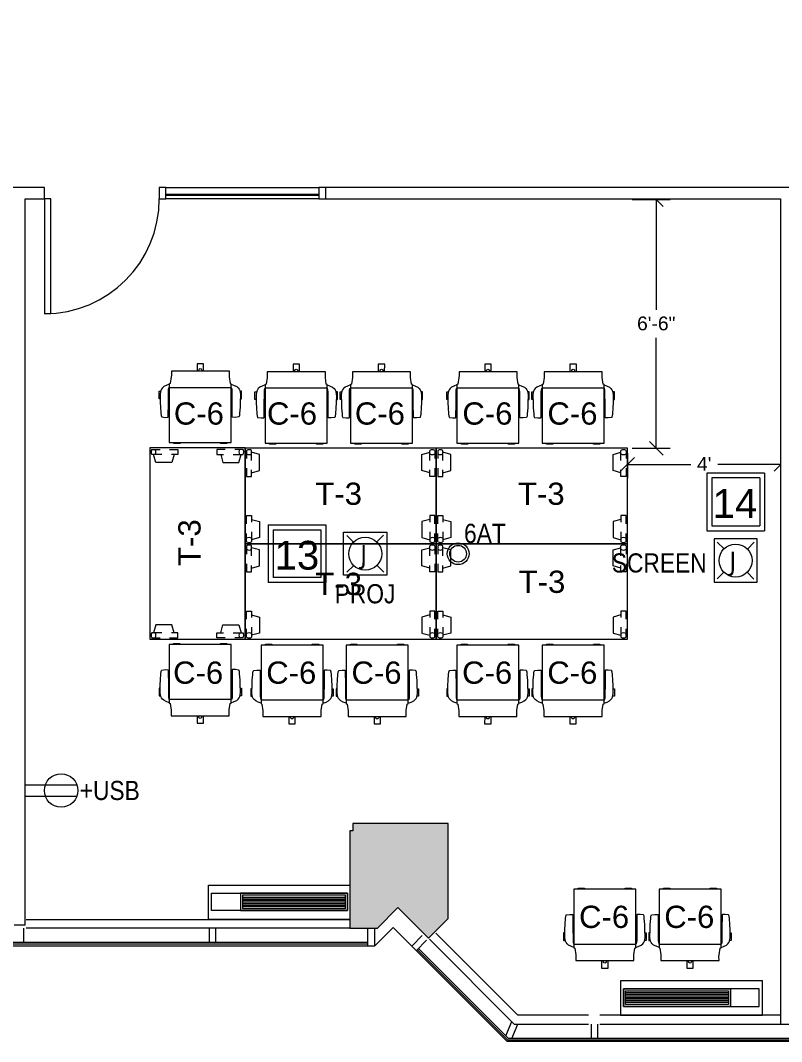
# Model space of a CAD drawing. Header units: inches. Extents: x 1 to 3921, y -2183 to 193.
# Drawn here: x 1957.1 to 2195.5, y -2183.3 to -1863.6 of the extents above; entities that cross this region are included whole.
import ezdxf

# ---------------------------------------------------------------- set-up
doc = ezdxf.new("R2010")
doc.units = ezdxf.units.IN
doc.header["$MEASUREMENT"] = 0
for name, color, linetype, lineweight in [('8260 Willow Oaks_dwg _2_', 8, 'Continuous', 9), ('A-ANNO-NOTE', 131, 'Continuous', 20), ('A-COLS', 52, 'Continuous', 13), ('A-DIMS', 7, 'Continuous', 9), ('A-DOOR', 31, 'Continuous', 9), ('A-DOOR-FRAM', 31, 'Continuous', 9), ('A-FURN-P-SEAT', 7, 'Continuous', 9), ('A-FURN-P-TABLE', 7, 'Continuous', 9), ('A-FURN-TAGS HM', 7, 'Continuous', 9), ('A-GLAZ', 151, 'Continuous', 9), ('Cougaar_Furn Plan_V01_1_dwg', 8, 'Continuous', 9), ('E-ELEC-FIXT-IDEN', 2, 'Continuous', 9), ('E-FURN-EXISTING', 7, 'Continuous', 9), ('I-WALL', 2, 'Continuous', 9), ('LEVEL 07 BB', 7, 'Continuous', 9)]:
    doc.layers.add(name, color=color, linetype=linetype, lineweight=lineweight)
doc.styles.add('Arial', font='arial.ttf', dxfattribs={"height": 6.966241})
doc.styles.add('Arial_6', font='arial.ttf', dxfattribs={"height": 4.32})
doc.styles.add('Arial_7', font='arial.ttf', dxfattribs={"height": 9})
doc.styles.add('Arial_9', font='arial.ttf', dxfattribs={"width": 0.85, "height": 6})
doc.styles.add('Tahoma', font='tahoma.ttf', dxfattribs={"height": 6})

# ---------------------------------------------------------------- blocks, each defined once
blk = doc.blocks.new('Cougaar_Furn Plan_V01_1_dwg_T-2-2613230-New Construction - Tel_Data_Elec Plan')
at = {"layer": 'A-FURN-P-TABLE'}
for p, q in [((-29.25, -0.46), (-26.65, -0.46)), ((-28.14, -2.04), (-29.25, -2.04)), ((-26.1, -2.04), (-28.15, -2.04)), ((-3.78, -2.04), (-1.73, -2.04)), ((-0.63, -0.46), (-3.23, -0.46)), ((-1.74, -2.04), (-0.63, -2.04)), ((-28.14, -57.84), (-29.25, -57.84)), ((-29.25, -59.42), (-26.65, -59.42)), ((-26.1, -57.84), (-28.15, -57.84)), ((-3.78, -57.84), (-1.73, -57.84)), ((-0.63, -59.42), (-3.23, -59.42)), ((-1.74, -57.84), (-0.63, -57.84))]:
    blk.add_line(p, q, dxfattribs=at)
at = {"layer": 'A-FURN-P-TABLE', "flags": 128}
blk.add_lwpolyline([(-29.88, 0), (-29.88, -59.88), (0, -59.88), (0, 0)], close=True, dxfattribs=at)
for points in [[(-22.23, -2.04), (-22.94, -4.53), (-27.94, -4.53), (-28.65, -2.04)], [(-23.65, -0.46), (-21.06, -0.46), (-21.06, -2.04), (-23.1, -2.04)], [(-6.23, -0.46), (-8.82, -0.46), (-8.82, -2.04), (-6.78, -2.04)], [(-7.65, -2.04), (-6.94, -4.53), (-1.94, -4.53), (-1.23, -2.04)], [(-22.23, -57.84), (-22.94, -55.35), (-27.94, -55.35), (-28.65, -57.84)], [(-7.65, -57.84), (-6.94, -55.35), (-1.94, -55.35), (-1.23, -57.84)], [(-23.65, -59.42), (-21.06, -59.42), (-21.06, -57.84), (-23.1, -57.84)], [(-6.23, -59.42), (-8.82, -59.42), (-8.82, -57.84), (-6.78, -57.84)]]:
    blk.add_lwpolyline(points, dxfattribs=at)
at = {"layer": 'A-FURN-P-TABLE'}
for centre, start, end in [((-27.87, -1.25), 150.2275, 209.7725), ((-29.52, -1.25), 330.2275, 29.7725), ((-0.36, -1.25), 150.2275, 209.7725), ((-2.01, -1.25), 330.2275, 29.7725), ((-27.87, -58.63), 150.2275, 209.7725), ((-29.52, -58.63), 330.2275, 29.7725), ((-0.36, -58.63), 150.2275, 209.7725), ((-2.01, -58.63), 330.2275, 29.7725)]:
    blk.add_arc(centre, 1.59, start, end, dxfattribs=at)
blk = doc.blocks.new('Cougaar_Furn Plan_V01_1_dwg_C-2-2613219-New Construction - Tel_Data_Elec Plan')
at = {"layer": 'A-FURN-P-SEAT'}
for p, q in [((-2.34, 9.79), (-2.3, 9.51)), ((-1.37, 9.71), (-1.35, 9.9)), ((-7.94, 8.91), (-5.9, -10.4)), ((-0.24, -10.09), (-0.26, -9.81)), ((0.69, -9.81), (0.75, -9.99))]:
    blk.add_line(p, q, dxfattribs=at)
at = {"layer": 'A-FURN-P-SEAT', "flags": 128}
blk.add_lwpolyline([(-11.13, -10.3), (-9.86, -10.16), (-9.3, -10.14), (-7.26, -10.22), (-7.02, -10.52), (11.13, -8.61), (9.09, 10.71), (-9.12, 8.79), (-9.24, 8.5), (-11.26, 7.98), (-13.04, 7.79)], close=True, dxfattribs=at)
for points in [[(-9.01, 8.8), (-8.75, 9.77), (-8.45, 10.56), (-8.1, 11.06), (-7.77, 11.39), (-7.37, 11.65), (-6.3, 11.96), (-5.87, 12.02), (-3.72, 12.2), (-2.14, 12.29), (-0.27, 12.36), (0.45, 12.36), (0.73, 12.3), (0.86, 12.23), (0.92, 12.15), (1.16, 11.17), (1.23, 10.29), (1.15, 10.17), (-3.45, 9.67), (-5.93, 9.39), (-6.94, 9.28), (-7.38, 9.2), (-7.88, 9.04), (-8.02, 8.91)], [(-4.76, 12.11), (-4.8, 12.46), (-7.17, 12.21), (-7.11, 11.72)], [(9.23, 9.37), (9.58, 9.41), (9.79, 7.42), (9.44, 7.38)], [(9.37, 8.07), (9.48, 8.12), (9.57, 8.24), (9.6, 8.4), (9.54, 8.55), (9.43, 8.65), (9.3, 8.69)], [(-12.19, -0.28), (-14.51, -0.52), (-14.3, -2.52), (-11.98, -2.27)], [(-12.04, -1.73), (-12.36, -1.76), (-12.6, -1.72), (-12.8, -1.57), (-12.87, -1.36), (-12.84, -1.14), (-12.68, -0.94), (-12.45, -0.86), (-12.13, -0.82)], [(10.77, -5.24), (11.13, -5.21), (11.34, -7.19), (10.98, -7.23)], [(10.91, -6.54), (11.02, -6.49), (11.11, -6.37), (11.14, -6.21), (11.08, -6.06), (10.97, -5.96), (10.84, -5.92)], [(-6.97, -10.52), (-6.51, -11.42), (-6.06, -12.12), (-5.61, -12.53), (-5.21, -12.79), (-4.77, -12.96), (-3.65, -13.04), (-3.23, -13.01), (-1.08, -12.74), (0.47, -12.5), (2.32, -12.17), (3.03, -12.02), (3.28, -11.9), (3.39, -11.81)], [(3.39, -11.81), (3.44, -11.72), (3.47, -10.71), (3.36, -9.84), (3.26, -9.74), (-1.35, -10.21), (-3.84, -10.45), (-4.84, -10.55), (-5.29, -10.57), (-5.81, -10.52), (-5.98, -10.42)], [(-2.12, -12.87), (-2.09, -13.22), (-4.46, -13.47), (-4.51, -12.97)]]:
    blk.add_lwpolyline(points, dxfattribs=at)
blk = doc.blocks.new('Cougaar_Furn Plan_V01_1_dwg__ArchTick-2613229-New Construction - Tel_Data_Elec Plan')
at = {"layer": 'A-DIMS'}
blk.add_line((-0.5, -0.5), (0.5, 0.5), dxfattribs=at)
blk = doc.blocks.new('Cougaar_Furn Plan_V01_1_dwg__ArchTick-V3-New Construction - Tel_Data_Elec Plan')
at = {"layer": 'A-DIMS'}
blk.add_line((-0.5, -0.5), (-0.038, -0.038), dxfattribs=at)
blk = doc.blocks.new('Cougaar_Furn Plan_V01_1_dwg_C-2-V4-New Construction - Tel_Data_Elec Plan')
at = {"layer": 'A-FURN-P-SEAT'}
for p, q in [((-2.34, 9.79), (-2.3, 9.51)), ((-1.37, 9.71), (-1.35, 9.9)), ((-7.94, 8.91), (-5.9, -10.4)), ((-0.24, -10.09), (-0.26, -9.81)), ((0.69, -9.81), (0.75, -9.99))]:
    blk.add_line(p, q, dxfattribs=at)
at = {"layer": 'A-FURN-P-SEAT', "flags": 128}
blk.add_lwpolyline([(-11.13, -10.3), (-9.86, -10.16), (-9.3, -10.14), (-7.26, -10.22), (-7.02, -10.52), (11.13, -8.61), (9.09, 10.71), (-9.12, 8.79), (-9.24, 8.5), (-11.26, 7.98), (-13.04, 7.79)], close=True, dxfattribs=at)
for points in [[(-9.01, 8.8), (-8.75, 9.77), (-8.45, 10.56), (-8.1, 11.06), (-7.77, 11.39), (-7.37, 11.65), (-6.3, 11.96), (-5.87, 12.02), (-3.72, 12.2), (-2.14, 12.29), (-0.27, 12.36), (0.45, 12.36), (0.73, 12.3), (0.86, 12.23), (0.92, 12.15), (1.16, 11.17), (1.23, 10.29), (1.15, 10.17), (-3.45, 9.67), (-5.93, 9.39), (-6.94, 9.28), (-7.38, 9.2), (-7.88, 9.04), (-8.02, 8.91)], [(-4.76, 12.11), (-4.8, 12.46), (-7.17, 12.21), (-7.11, 11.72)], [(9.23, 9.37), (9.58, 9.41), (9.79, 7.42), (9.44, 7.38)], [(9.37, 8.07), (9.48, 8.12), (9.57, 8.24), (9.6, 8.4), (9.54, 8.55), (9.43, 8.65), (9.3, 8.69)], [(-12.19, -0.28), (-14.51, -0.52), (-14.3, -2.52), (-11.98, -2.27)], [(-12.04, -1.73), (-12.36, -1.76), (-12.6, -1.72), (-12.8, -1.57), (-12.87, -1.36), (-12.84, -1.14), (-12.68, -0.94), (-12.45, -0.86), (-12.13, -0.82)], [(10.77, -5.24), (11.13, -5.21), (11.34, -7.19), (10.98, -7.23)], [(10.91, -6.54), (11.02, -6.49), (11.11, -6.37), (11.14, -6.21), (11.08, -6.06), (10.97, -5.96), (10.84, -5.92)], [(-6.97, -10.52), (-6.51, -11.42), (-6.06, -12.12), (-5.61, -12.53), (-5.21, -12.79), (-4.77, -12.96), (-3.65, -13.04), (-3.23, -13.01), (-1.08, -12.74), (0.47, -12.5), (2.32, -12.17), (3.03, -12.02), (3.28, -11.9), (3.39, -11.81)], [(3.39, -11.81), (3.44, -11.72), (3.47, -10.71), (3.36, -9.84), (3.26, -9.74), (-1.35, -10.21), (-3.84, -10.45), (-4.84, -10.55), (-5.29, -10.57), (-5.81, -10.52), (-5.98, -10.42)], [(-2.12, -12.87), (-2.09, -13.22), (-4.46, -13.47), (-4.51, -12.97)]]:
    blk.add_lwpolyline(points, dxfattribs=at)
blk = doc.blocks.new('Cougaar_Furn Plan_V01_1_dwg__ArchTick-V6-New Construction - Tel_Data_Elec Plan')
at = {"layer": 'A-DIMS'}
blk.add_line((-0.5, -0.5), (0.049, 0.049), dxfattribs=at)
blk = doc.blocks.new('Cougaar_Furn Plan_V01_1_dwg-2613217-New Construction - Tel_Data_Elec Plan')
at = {"layer": 'A-DIMS'}
for p, q in [((2141.34, -1920.18), (2153.16, -1920.18)), ((2148.84, -1920.18), (2148.84, -1954.77)), ((2148.84, -1998.09), (2148.84, -1963.5)), ((2141.34, -1998.09), (2153.16, -1998.09)), ((2139.84, -1999.59), (2139.84, -2007.42)), ((2139.84, -2003.1), (2159.62, -2003.1)), ((2187.72, -2003.1), (2168.09, -2003.1))]:
    blk.add_line(p, q, dxfattribs=at)
for name, p, xscale, yscale, zscale, rotation in [('Cougaar_Furn Plan_V01_1_dwg__ArchTick-V6-New Construction - Tel_Data_Elec Plan', (2148.84, -1920.18), 4.320000000000001, 4.320000000000001, 4.320000000000001, 90), ('Cougaar_Furn Plan_V01_1_dwg__ArchTick-2613229-New Construction - Tel_Data_Elec Plan', (2148.84, -1998.09), 4.32, 4.32, 4.32, 270), ('Cougaar_Furn Plan_V01_1_dwg__ArchTick-2613229-New Construction - Tel_Data_Elec Plan', (2139.84, -2003.1), 4.32, 4.32, 4.32, 180)]:
    blk.add_blockref(name, p, dxfattribs=dict(xscale=xscale, yscale=yscale, zscale=zscale, rotation=rotation))
for name, p, rotation in [('Cougaar_Furn Plan_V01_1_dwg_C-2-2613219-New Construction - Tel_Data_Elec Plan', (2006.05, -1986.07), 263.9720980569829), ('Cougaar_Furn Plan_V01_1_dwg_C-2-2613219-New Construction - Tel_Data_Elec Plan', (2036.09, -1986.26), 263.9720980569828), ('Cougaar_Furn Plan_V01_1_dwg_C-2-2613219-New Construction - Tel_Data_Elec Plan', (2062.78, -1986.26), 263.9720980569828), ('Cougaar_Furn Plan_V01_1_dwg_C-2-2613219-New Construction - Tel_Data_Elec Plan', (2096.14, -1986.26), 263.9720980569828), ('Cougaar_Furn Plan_V01_1_dwg_C-2-2613219-New Construction - Tel_Data_Elec Plan', (2122.82, -1986.26), 263.9720980569828), ('Cougaar_Furn Plan_V01_1_dwg_T-2-2613230-New Construction - Tel_Data_Elec Plan', (2079.96, -2027.97), 269.9999999999999), ('Cougaar_Furn Plan_V01_1_dwg_T-2-2613230-New Construction - Tel_Data_Elec Plan', (2139.84, -2027.97), 269.9999999999999), ('Cougaar_Furn Plan_V01_1_dwg_T-2-2613230-New Construction - Tel_Data_Elec Plan', (2079.96, -2057.85), 269.9999999999999), ('Cougaar_Furn Plan_V01_1_dwg_T-2-2613230-New Construction - Tel_Data_Elec Plan', (2139.84, -2057.85), 269.9999999999999), ('Cougaar_Furn Plan_V01_1_dwg_C-2-2613219-New Construction - Tel_Data_Elec Plan', (2006.02, -2069.69), 83.97209805698287), ('Cougaar_Furn Plan_V01_1_dwg_C-2-2613219-New Construction - Tel_Data_Elec Plan', (2034.78, -2069.88), 83.97209805698287), ('Cougaar_Furn Plan_V01_1_dwg_C-2-2613219-New Construction - Tel_Data_Elec Plan', (2061.46, -2069.88), 83.97209805698287), ('Cougaar_Furn Plan_V01_1_dwg_C-2-2613219-New Construction - Tel_Data_Elec Plan', (2096.11, -2069.88), 83.97209805698287), ('Cougaar_Furn Plan_V01_1_dwg_C-2-2613219-New Construction - Tel_Data_Elec Plan', (2122.79, -2069.88), 83.97209805698287), ('Cougaar_Furn Plan_V01_1_dwg_C-2-V4-New Construction - Tel_Data_Elec Plan', (2132.74, -2146.32), 83.97209805698287), ('Cougaar_Furn Plan_V01_1_dwg_C-2-V4-New Construction - Tel_Data_Elec Plan', (2159.42, -2146.32), 83.97209805698287)]:
    blk.add_blockref(name, p, dxfattribs=dict(rotation=rotation))
blk.add_blockref('Cougaar_Furn Plan_V01_1_dwg_T-2-2613230-New Construction - Tel_Data_Elec Plan', (2020.08, -1997.97))
at = {"xscale": 4.32, "yscale": 4.32, "zscale": 4.32}
blk.add_blockref('Cougaar_Furn Plan_V01_1_dwg__ArchTick-V3-New Construction - Tel_Data_Elec Plan', (2187.88, -2003.1), dxfattribs=at)
at = {"layer": 'A-DIMS', "char_height": 4.32, "attachment_point": 2, "line_spacing_factor": 0.941778, "style": 'Arial_6'}
for s, insert, width in [('6\'-6"', (2148.84, -1956.82), 14.3328), ("4'", (2163.86, -2000.78), 5.3946)]:
    blk.add_mtext(s, dxfattribs=dict(at, insert=insert, width=width))
at = {"layer": 'A-FURN-TAGS HM', "char_height": 6.966, "width": 18.6776, "attachment_point": 1, "line_spacing_factor": 0.941778, "style": 'Arial'}
for insert in [(2124.67, -2141.28), (2151.35, -2141.28)]:
    blk.add_mtext('C-6', dxfattribs=dict(at, insert=insert))
at = {"layer": 'E-FURN-EXISTING', "char_height": 6.966, "attachment_point": 1, "line_spacing_factor": 0.941778, "style": 'Arial'}
for s, insert, width in [('C-6', (1997.76, -1983.7), 18.6776), ('C-6', (2026.93, -1983.7), 18.6776), ('C-6', (2054.45, -1983.7), 18.6776), ('C-6', (2088.13, -1983.7), 18.6776), ('C-6', (2114.76, -1983.7), 18.6776), ('T-3', (2042.08, -2008.82), 17.3983), ('T-3', (2105.55, -2008.82), 17.3983), ('T-3', (2105.77, -2036.38), 17.3983), ('T-3', (2042.08, -2037.04), 17.3983), ('C-6', (1997.53, -2064.83), 18.6776), ('C-6', (2026.7, -2064.83), 18.6776), ('C-6', (2053.39, -2064.83), 18.6776), ('C-6', (2088.04, -2064.83), 18.6776), ('C-6', (2114.72, -2064.83), 18.6776)]:
    blk.add_mtext(s, dxfattribs=dict(at, insert=insert, width=width))
at = {"layer": 'E-FURN-EXISTING', "insert": (1999.16, -2034.9), "char_height": 6.966, "width": 17.3983, "attachment_point": 1, "rotation": 90, "line_spacing_factor": 0.941778, "style": 'Arial'}
blk.add_mtext('T-3', dxfattribs=at)
blk = doc.blocks.new('Columns 1 - Columns 1-2495298-New Construction - Tel_Data_Elec Plan')
at = {"layer": 'A-COLS', "lineweight": 9}
h = blk.add_hatch(color=55, dxfattribs=at)
h.paths.add_polyline_path([(-344.46, -2150.94), (-338.28, -2144.77), (-338.28, -2115.04), (-368.16, -2115.04), (-368.16, -2117.34), (-369.17, -2117.34), (-369.17, -2147.78), (-360.5, -2147.78), (-354.06, -2141.34), (-347.61, -2147.78)], flags=0)
h.paths.add_polyline_path([(249.67, -2143.52), (255.5, -2137.69), (255.5, -2113.67), (220.65, -2113.67), (220.65, -2140.53), (220.23, -2113.67), (217.01, -2113.67), (217.01, -2140.67), (246.82, -2140.67)], flags=0)
h.paths.add_polyline_path([(-113.19, -2143.52), (-110.22, -2140.54), (-86.7, -2140.54), (-86.7, -2114.54), (-119.32, -2114.54), (-119.32, -2137.38), (-116.16, -2140.54)], flags=0)
h.paths.add_polyline_path([(-585.22, -2121.95), (-578.56, -2115.29), (-578.56, -2080.06), (-607.29, -2080.06), (-607.29, -2117.79), (-601.06, -2117.79), (-595.22, -2111.95), (-589.37, -2117.79)], flags=0)
h.paths.add_polyline_path([(-841.54, -2073), (-819.17, -2073), (-819.17, -2049), (-846.02, -2049), (-846.02, -2068.52), (-843.59, -2070.96)], flags=0)
h.paths.add_polyline_path([(-1068.66, -1845.88), (-1055.93, -1833.15), (-1055.93, -1808.86), (-1085.69, -1808.86), (-1085.69, -1828.86), (-1081.39, -1833.15)], flags=0)
h.paths.add_polyline_path([(-1277.28, -1619.05), (-1276.44, -1619.05), (-1276.44, -1589.05), (-1277.28, -1589.05), (-1277.28, -1587.14), (-1301.28, -1587.14), (-1301.28, -1589.05), (-1309.94, -1589.05), (-1317.71, -1596.83), (-1295.49, -1619.05)], flags=0)
h.paths.add_polyline_path([(-1083.3, -1617.89), (-1058.94, -1617.89), (-1058.94, -1593.96), (-1083.3, -1593.96)], flags=0)
h.paths.add_polyline_path([(-819.99, -1615.25), (-818.48, -1615.25), (-818.48, -1589.87), (-842.8, -1589.87), (-842.8, -1615.25), (-820.03, -1615.25)], flags=0)
h.paths.add_polyline_path([(-603.13, -1613.61), (-578.8, -1612.78), (-578.8, -1591.25), (-603.13, -1591.25), (-603.13, -1612.78)], flags=0)
h.paths.add_polyline_path([(-844.96, -1400.7), (-770.86, -1400.7), (-770.86, -1352.13), (-844.96, -1352.13)], flags=0)
h.paths.add_polyline_path([(-1083.3, -1379.2), (-1059.3, -1379.2), (-1059.3, -1352.54), (-1083.3, -1352.54)], flags=0)
h.paths.add_polyline_path([(-602.86, -1376.13), (-578.86, -1376.13), (-578.86, -1352.13), (-602.86, -1352.13)], flags=0)
h.paths.add_polyline_path([(-1312.55, -1375.07), (-1312.55, -1351.07), (-1313.43, -1351.07), (-1313.43, -1349.42), (-1344.55, -1349.42), (-1344.55, -1375.07), (-1313.43, -1375.07)], flags=0)
h.paths.add_polyline_path([(-1333.32, -1179.82), (-1313.99, -1179.82), (-1313.99, -1178.54), (-1311.93, -1178.54), (-1311.93, -1148.62), (-1333.32, -1148.62), (-1344.55, -1159.85), (-1344.55, -1178.54), (-1337.99, -1178.54), (-1337.99, -1179.82)], flags=0)
h.paths.add_polyline_path([(-1066.36, -921.65), (-1054.31, -921.65), (-1054.31, -892.1), (-1066.36, -880.04), (-1096.08, -909.76), (-1084.18, -921.65)], flags=0)
h.paths.add_polyline_path([(-843.09, -889.56), (-813.47, -889.56), (-813.47, -857.49), (-823.93, -847.03), (-829.95, -853.04), (-843.09, -853.04), (-843.09, -865.56), (-843.73, -865.56), (-843.73, -889.56)], flags=0)
h.paths.add_polyline_path([(-577.38, -853.79), (-577.38, -820.29), (-607.26, -820.29), (-607.26, -853.79)], flags=0)
at = {"layer": 'A-COLS', "color": 250, "lineweight": 20}
for p, q in [((-338.28, -2115.04), (-368.16, -2115.04)), ((-368.16, -2115.04), (-368.16, -2117.34)), ((-338.28, -2144.77), (-338.28, -2115.04)), ((-369.17, -2117.34), (-369.17, -2147.78)), ((-368.16, -2117.34), (-369.17, -2117.34)), ((-360.5, -2147.78), (-354.06, -2141.34)), ((-354.06, -2141.34), (-344.46, -2150.94)), ((-344.46, -2150.94), (-338.28, -2144.77)), ((-369.17, -2147.78), (-360.5, -2147.78))]:
    blk.add_line(p, q, dxfattribs=at)
blk = doc.blocks.new('Single-Flush - With Sidelight - 36_ x 94_-2594658-New Construction - Tel_Data_Elec Plan')
at = {"layer": 'A-DOOR', "color": 250, "lineweight": 20}
for p, q in [((-16, -1.75), (-18, -1.75)), ((-18, -1.75), (-18, -37.75)), ((-16, -37.75), (-16, -1.75)), ((-16, -37.75), (-18, -37.75))]:
    blk.add_line(p, q, dxfattribs=at)
at = {"layer": 'A-DOOR'}
blk.add_arc((-18, -1.75), 36, 270, 0, dxfattribs=at)
at = {"layer": 'A-DOOR-FRAM', "color": 250, "lineweight": 20}
blk.add_line((70, 1.75), (70, -1.75), dxfattribs=at)
at = {"layer": 'A-GLAZ', "color": 250, "lineweight": 20}
for p, q in [((20, -0.75), (20, -0.25)), ((20, -0.25), (68, -0.25)), ((68, -0.75), (20, -0.75)), ((68, -0.25), (68, -0.75))]:
    blk.add_line(p, q, dxfattribs=at)
blk = doc.blocks.new('8260 Willow Oaks_dwg _2_-2439531-New Construction - Tel_Data_Elec Plan')
at = {"layer": 'LEVEL 07 BB'}
for p, q in [((32640.41, 8450.04), (32672.66, 8450.04)), ((32640.41, 8449.54), (32672.66, 8449.54)), ((32640.41, 8449.04), (32672.66, 8449.04)), ((32640.41, 8448.54), (32672.66, 8448.54)), ((32640.41, 8448.04), (32672.66, 8448.04)), ((32640.41, 8447.54), (32672.66, 8447.54)), ((32640.41, 8447.04), (32672.66, 8447.04)), ((32571.9, 8440.26), (32571.9, 8435.79)), ((32674.03, 8440.29), (32572.65, 8440.29)), ((32630.03, 8440.29), (32630.03, 8435.79)), ((32632.03, 8440.29), (32632.03, 8435.79)), ((32679.65, 8440.29), (32679.65, 8434.79)), ((32693.44, 8434.66), (32696.74, 8437.96)), ((32698.1, 8436.5), (32694.85, 8433.24)), ((32792.66, 8420.04), (32760.41, 8420.04)), ((32792.66, 8419.54), (32760.41, 8419.54)), ((32792.66, 8419.04), (32760.41, 8419.04)), ((32792.66, 8418.54), (32760.41, 8418.54)), ((32792.66, 8418.04), (32760.41, 8418.04)), ((32792.66, 8417.54), (32760.41, 8417.54)), ((32792.66, 8417.04), (32760.41, 8417.04)), ((32808.91, 8413.04), (32752.36, 8413.04)), ((32722.95, 8406.56), (32724.81, 8411.06)), ((32724.8, 8405.79), (32726.66, 8410.29)), ((32749.66, 8410.29), (32749.66, 8405.79)), ((32751.66, 8410.29), (32751.66, 8405.79)), ((32752.36, 8410.29), (32808.91, 8410.29))]:
    blk.add_line(p, q, dxfattribs=at)
at = {"layer": 'LEVEL 07 BB', "flags": 128}
for points in [[(32456.56, 8467.54), (32453.67, 8464.66), (32483.54, 8434.79), (32681.9, 8434.79)], [(32679.65, 8435.29), (32483.75, 8435.29), (32455.44, 8463.6)], [(32679.65, 8435.79), (32483.95, 8435.79), (32455.8, 8463.95)], [(32572.65, 8443.04), (32674.03, 8443.04), (32629.79, 8443.04), (32629.79, 8453.79), (32674.03, 8453.79)], [(32935.31, 8442.08), (32898.02, 8404.79), (32723.3, 8404.79), (32693.44, 8434.66), (32687.6, 8440.49), (32681.9, 8434.79), (32681.9, 8440.29)], [(32933.54, 8441.02), (32897.81, 8405.29), (32723.51, 8405.29), (32695.2, 8433.6)], [(32933.19, 8441.38), (32897.61, 8405.79), (32723.71, 8405.79), (32695.56, 8433.95)], [(32748.86, 8413.04), (32726.72, 8413.04), (32701, 8438.76)], [(32698.99, 8436.88), (32725.58, 8410.29), (32748.86, 8410.29)]]:
    blk.add_lwpolyline(points, dxfattribs=at)
for points in [[(32630.79, 8445.79), (32630.79, 8451.29), (32673.29, 8451.29), (32673.29, 8445.79)], [(32673.29, 8445.79), (32673.29, 8451.29), (32639.79, 8451.29), (32639.79, 8445.79)], [(32672.66, 8446.42), (32672.66, 8450.67), (32640.41, 8450.67), (32640.41, 8446.42)], [(32803.29, 8413.04), (32803.29, 8423.79), (32758.79, 8423.79), (32758.79, 8413.04)], [(32759.79, 8415.79), (32759.79, 8421.29), (32793.29, 8421.29), (32793.29, 8415.79)], [(32802.29, 8415.79), (32802.29, 8421.29), (32759.79, 8421.29), (32759.79, 8415.79)], [(32760.41, 8416.42), (32760.41, 8420.67), (32792.66, 8420.67), (32792.66, 8416.42)]]:
    blk.add_lwpolyline(points, close=True, dxfattribs=at)
blk = doc.blocks.new('FORM Equipment_Fixture Tag - Square-2534203-New Construction - Tel_Data_Elec Plan')
at = {"layer": 'A-ANNO-NOTE'}
for p, q in [((0.09375, 0.09375), (-0.09375, 0.09375)), ((-0.09375, -0.09375), (-0.09375, 0.09375)), ((0.078125, 0.078125), (-0.078125, 0.078125)), ((-0.078125, -0.078125), (-0.078125, 0.078125)), ((0.078125, -0.078125), (0.078125, 0.078125)), ((0.09375, -0.09375), (0.09375, 0.09375)), ((-0.09375, -0.09375), (0.09375, -0.09375)), ((-0.09375, -0.09375), (0.09375, -0.09375)), ((-0.09375, -0.09375), (0.09375, -0.09375)), ((-0.078125, -0.078125), (0.078125, -0.078125))]:
    blk.add_line(p, q, dxfattribs=at)
blk = doc.blocks.new('FORM Equipment_Fixture Tag - Square-214315-New Construction - Tel_Data_Elec Plan')
at = {"layer": 'A-ANNO-NOTE'}
for p, q in [((-0.09375, 0.09375), (0.09375, 0.09375)), ((-0.09375, 0.09375), (0.09375, 0.09375)), ((-0.09375, 0.09375), (0.09375, 0.09375)), ((-0.09375, 0.09375), (-0.09375, -0.09375)), ((-0.078125, 0.078125), (-0.078125, -0.078125)), ((-0.078125, 0.078125), (0.078125, 0.078125)), ((0.078125, 0.078125), (0.078125, -0.078125)), ((0.09375, 0.09375), (0.09375, -0.09375)), ((0.09375, -0.09375), (-0.09375, -0.09375)), ((0.078125, -0.078125), (-0.078125, -0.078125))]:
    blk.add_line(p, q, dxfattribs=at)

msp = doc.modelspace()

# ---------------------------------------------------------------- linework, layer by layer
at = {"layer": 'A-ANNO-NOTE'}
for p, q in [((2058.38, -2023.79), (2071.88, -2023.79)), ((2058.38, -2037.29), (2058.38, -2023.79)), ((2061.46, -2026.93), (2059.33, -2024.81)), ((2068.75, -2026.87), (2070.87, -2024.74)), ((2071.88, -2023.79), (2071.88, -2037.29)), ((2187.89, -2025.93), (2174.39, -2025.93)), ((2174.39, -2025.93), (2174.39, -2039.43)), ((2177.53, -2029.01), (2175.4, -2026.88)), ((2187.89, -2039.43), (2187.89, -2025.93)), ((2184.82, -2029.07), (2186.94, -2026.95)), ((2061.52, -2034.22), (2059.4, -2036.35)), ((2068.81, -2034.16), (2070.94, -2036.28)), ((2177.46, -2036.3), (2175.34, -2038.42)), ((2184.75, -2036.36), (2186.88, -2038.49)), ((2071.88, -2037.29), (2058.38, -2037.29)), ((2174.39, -2039.43), (2187.89, -2039.43)), ((1958.65, -2102.94), (1974.85, -2102.94)), ((1958.65, -2106.42), (1974.85, -2106.42))]:
    msp.add_line(p, q, dxfattribs=at)
for centre, radius in [((2065.13, -2030.54), 5.16), ((2094.23, -2030.54), 3.42), ((2094.23, -2030.54), 2.62), ((2181.14, -2032.68), 5.16), ((1969.9, -2104.68), 5.25)]:
    msp.add_circle(centre, radius, dxfattribs=at)
at = {"layer": 'I-WALL', "color": 250, "lineweight": 20}
for p, q in [((1964.65, -1915.93), (1949.15, -1915.93)), ((1964.65, -1919.43), (1964.65, -1915.93)), ((2002.65, -1915.93), (2000.65, -1915.93)), ((2000.65, -1915.93), (2000.65, -1919.43)), ((2002.65, -1919.43), (2002.65, -1915.93)), ((2200.66, -1915.93), (2050.65, -1915.93)), ((2050.65, -1915.93), (2050.65, -1919.43)), ((1958.65, -2146.68), (1958.65, -1919.43)), ((1958.65, -1919.43), (1964.65, -1919.43)), ((2000.65, -1919.43), (2002.65, -1919.43)), ((2050.65, -1919.43), (2195.16, -1919.43)), ((2195.16, -1919.43), (2195.16, -2177.78)), ((1955.15, -2146.68), (1958.65, -2146.68)), ((2195.16, -2177.78), (2198.66, -2177.78))]:
    msp.add_line(p, q, dxfattribs=at)
at = {"layer": 'I-WALL', "lineweight": 13}
for p, q in [((2002.65, -1915.93), (2050.65, -1915.93)), ((2050.65, -1919.43), (2002.65, -1919.43))]:
    msp.add_line(p, q, dxfattribs=at)

# ---------------------------------------------------------------- block references
at = {"layer": '8260 Willow Oaks_dwg _2_', "color": 7}
msp.add_blockref('8260 Willow Oaks_dwg _2_-2439531-New Construction - Tel_Data_Elec Plan', (-30613.75, -10588.08), dxfattribs=at)
at = {"layer": 'A-ANNO-NOTE', "xscale": 96, "yscale": 96, "zscale": 96, "rotation": 180}
msp.add_blockref('FORM Equipment_Fixture Tag - Square-2534203-New Construction - Tel_Data_Elec Plan', (2181.17, -2014.33), dxfattribs=at)
at = {"layer": 'A-ANNO-NOTE', "xscale": 96, "yscale": 96, "zscale": 96}
msp.add_blockref('FORM Equipment_Fixture Tag - Square-214315-New Construction - Tel_Data_Elec Plan', (2043.76, -2030.54), dxfattribs=at)
at = {"layer": 'A-COLS', "lineweight": 9}
msp.add_blockref('Columns 1 - Columns 1-2495298-New Construction - Tel_Data_Elec Plan', (2429.44, 0), dxfattribs=at)
at = {"layer": 'A-DOOR', "lineweight": 13}
msp.add_blockref('Single-Flush - With Sidelight - 36_ x 94_-2594658-New Construction - Tel_Data_Elec Plan', (1982.65, -1917.68), dxfattribs=at)
at = {"layer": 'Cougaar_Furn Plan_V01_1_dwg', "color": 7}
msp.add_blockref('Cougaar_Furn Plan_V01_1_dwg-2613217-New Construction - Tel_Data_Elec Plan', (7.44, 0.54), dxfattribs=at)

# ---------------------------------------------------------------- texts
at = {"layer": 'A-ANNO-NOTE', "lineweight": 9, "attachment_point": 1}
for s, insert, char_height, width, style in [('14', (2173.94, -2010.31), 9, 16.968, 'Arial_7'), ('13', (2036.75, -2026.52), 9, 16.968, 'Arial_7'), ('J', (2063.59, -2027.77), 6, 3.939, 'Tahoma'), ('J', (2179.2, -2029.91), 6, 3.939, 'Tahoma')]:
    msp.add_mtext(s, dxfattribs=dict(at, insert=insert, char_height=char_height, width=width, style=style))
at = {"layer": 'E-ELEC-FIXT-IDEN', "char_height": 6, "attachment_point": 1, "style": 'Arial_9'}
for s, insert, width in [('6AT', (2096.08, -2021.17), 16.2256), ('SCREEN', (2142.37, -2030.43), 37.0872), ('PROJ', (2055.58, -2040.08), 23.9521), ('+USB', (1975.72, -2101.66), 23.437)]:
    msp.add_mtext(s, dxfattribs=dict(at, insert=insert, width=width))

doc.saveas('drawing.dxf')
